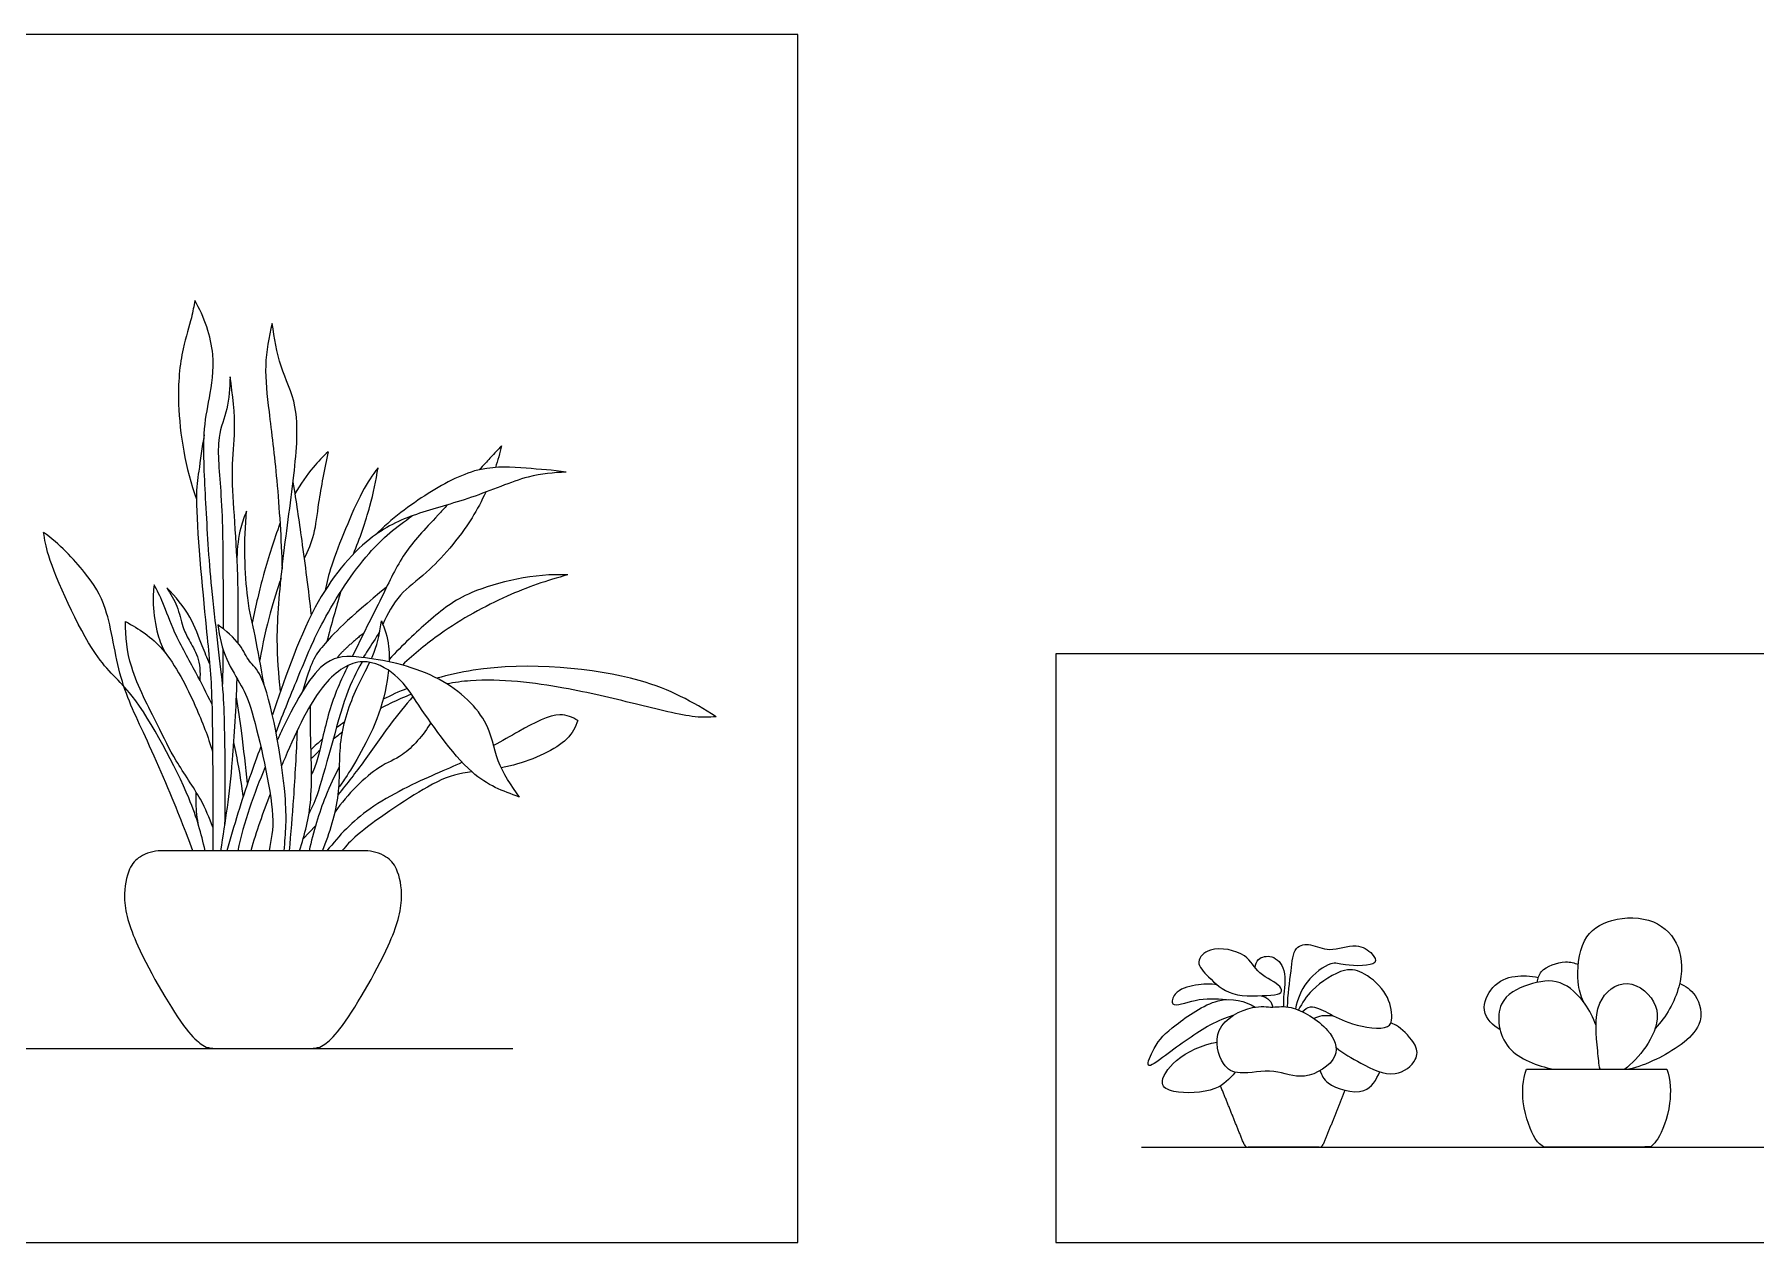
# Model space of a CAD drawing. Header units: millimetres. Extents: x 0.2 to 27.9, y 0.2 to 5.6.
# Drawn here: x 19.349 to 22.172, y 2.713 to 4.694 of the extents above; entities that cross this region are included whole.
import ezdxf

# ---------------------------------------------------------------- set-up
doc = ezdxf.new("R2010")
doc.units = ezdxf.units.MM
for name, color, linetype, true_color in [('AG-DIAGRAM', 7, 'Continuous', 0xfecc66), ('AG-PLANTS', 7, 'Continuous', 0x66ccff), ('X-VPRT', 6, 'Continuous', 0xff00ff)]:
    doc.layers.add(name, color=color, linetype=linetype, true_color=true_color)

msp = doc.modelspace()

# ---------------------------------------------------------------- linework, layer by layer
at = {"layer": 'AG-DIAGRAM'}
for p, q in [((16.8529, 3.0313), (20.1337, 3.0313)), ((21.1648, 2.8695), (23.8314, 2.8695))]:
    msp.add_line(p, q, dxfattribs=at)
at = {"layer": 'AG-PLANTS'}
msp.add_line((19.8099, 3.3963), (19.7896, 3.375), dxfattribs=at)
for points in [[(19.8915, 3.3556), (19.5563, 3.3556)], [(19.648, 3.0313), (19.7998, 3.0313)]]:
    msp.add_lwpolyline(points, dxfattribs=at)
for centre, start, end in [((21.3401, 2.8767), 201.9291, 270), ((21.4563, 2.8767), 270, 338.0709)]:
    msp.add_arc(centre, 0.00728, start, end, dxfattribs=at)
for points, knots in [([(19.6118, 4.2582), (19.6103, 4.2487), (19.6072, 4.2287), (19.5896, 4.1756), (19.5799, 4.0849), (19.5965, 3.9818), (19.6145, 3.9323)], [0, 0, 0, 0, 0.307521, 0.723222, 1.27132, 1.991591, 1.991591, 1.991591, 1.991591]), ([(19.6613, 3.3977), (19.6629, 3.4532), (19.6607, 3.5668), (19.6591, 3.6267), (19.6372, 3.7917), (19.6306, 3.9197), (19.6239, 4.0383), (19.6362, 4.0975), (19.6482, 4.1709), (19.6276, 4.2312), (19.6118, 4.2582)], [0, 0, 0, 0, 0.739291, 1.200506, 1.920896, 2.598083, 3.208509, 3.650814, 4.134414, 4.688627, 4.688627, 4.688627, 4.688627]), ([(19.7391, 4.2203), (19.7331, 4.1979), (19.7248, 4.1505), (19.7339, 4.0735), (19.748, 3.9609), (19.7536, 3.8666), (19.7552, 3.8182)], [0, 0, 0, 0, 0.477575, 0.97721, 1.587024, 2.276918, 2.276918, 2.276918, 2.276918]), ([(19.7528, 3.6174), (19.7494, 3.6454), (19.7445, 3.7033), (19.7547, 3.8279), (19.7755, 3.9678), (19.7848, 4.0837), (19.7501, 4.1481), (19.7425, 4.1966), (19.7391, 4.2203)], [0, 0, 0, 0, 0.527286, 1.165345, 1.859624, 2.466756, 2.945991, 3.430823, 3.430823, 3.430823, 3.430823]), ([(19.6697, 4.1326), (19.6694, 4.1151), (19.6674, 4.0788), (19.6454, 4.0326), (19.6576, 3.9332), (19.6582, 3.8224), (19.6584, 3.7456), (19.6583, 3.7198)], [0, 0, 0, 0, 0.414445, 0.813985, 1.372909, 2.055924, 2.396778, 2.396778, 2.396778, 2.396778]), ([(19.683, 3.6962), (19.6836, 3.7339), (19.6831, 3.8516), (19.669, 3.9763), (19.6803, 4.0439), (19.6745, 4.104), (19.6697, 4.1326)], [1.343117, 1.343117, 1.343117, 1.343117, 1.696625, 2.45413, 2.917536, 3.451992, 3.451992, 3.451992, 3.451992]), ([(19.6274, 4.0377), (19.6237, 4.018), (19.6185, 3.9748), (19.6104, 3.9333), (19.6312, 3.7105), (19.6417, 3.6198), (19.6412, 3.4219), (19.6414, 3.3785), (19.6413, 3.3556)], [0, 0, 0, 0, 0.443525, 0.833042, 1.664122, 2.274619, 3.053543, 3.528081, 3.528081, 3.528081, 3.528081]), ([(19.8307, 4.01), (19.8221, 4.002), (19.8054, 3.9852), (19.7847, 3.9563), (19.776, 3.9409)], [0, 0, 0, 0, 0.340612, 0.7576038, 0.7576038, 0.7576038, 0.7576038]), ([(19.8307, 4.01), (19.825, 3.9823), (19.8139, 3.9279), (19.8092, 3.8748), (19.7976, 3.8474), (19.7913, 3.8348)], [0, 0, 0, 0, 0.527717, 0.945019, 1.317277, 1.317277, 1.317277, 1.317277]), ([(20.1152, 4.0198), (20.1088, 4.013), (20.1023, 4.0063), (20.0854, 3.9878), (20.0787, 3.9804)], [0, 0, 0, 0, 0.3037593, 0.4668775, 0.4668775, 0.4668775, 0.4668775]), ([(19.9126, 3.9838), (19.9031, 3.9706), (19.8843, 3.9473), (19.8338, 3.8226), (19.8289, 3.7966), (19.8256, 3.7826)], [0, 0, 0, 0, 0.400075, 1.049452, 1.425366, 1.425366, 1.425366, 1.425366]), ([(19.8721, 3.8422), (19.8828, 3.8677), (19.9005, 3.9202), (19.9092, 3.9625), (19.9126, 3.9838)], [0, 0, 0, 0, 0.5215939, 0.9822582, 0.9822582, 0.9822582, 0.9822582]), ([(20.2212, 3.9766), (20.1995, 3.9799), (20.1552, 3.9828), (20.0789, 3.9886), (19.9921, 3.9432), (19.9342, 3.8997), (19.9083, 3.8737)], [0, 0, 0, 0, 0.465191, 0.957286, 1.516418, 2.117658, 2.117658, 2.117658, 2.117658]), ([(20.2212, 3.9766), (20.2003, 3.9756), (20.1572, 3.9728), (20.0657, 3.932), (19.9743, 3.9101), (19.8918, 3.8712), (19.7989, 3.7593), (19.7574, 3.63), (19.7392, 3.5784)], [0, 0, 0, 0, 0.454169, 1.02346, 1.580548, 2.113674, 2.798935, 3.588504, 3.588504, 3.588504, 3.588504]), ([(19.773, 3.9599), (19.7781, 3.928), (19.7877, 3.8643), (19.7982, 3.7829), (19.8028, 3.7421)], [0, 0, 0, 0, 0.563144, 1.198882, 1.198882, 1.198882, 1.198882]), ([(20.0893, 3.9439), (20.0827, 3.9295), (20.056, 3.8792), (19.9959, 3.811), (19.9472, 3.7789), (19.9276, 3.7439), (19.9204, 3.7267)], [0.407262, 0.407262, 0.407262, 0.407262, 0.647095, 1.264291, 1.698253, 2.126684, 2.126684, 2.126684, 2.126684]), ([(19.697, 3.9128), (19.6931, 3.9039), (19.686, 3.8857), (19.681, 3.8527), (19.6811, 3.8361)], [0, 0, 0, 0, 0.3087305, 0.7121351, 0.7121351, 0.7121351, 0.7121351]), ([(19.7255, 3.6284), (19.7207, 3.655), (19.7114, 3.7104), (19.6954, 3.7699), (19.6919, 3.8656), (19.697, 3.9128)], [0, 0, 0, 0, 0.515058, 0.972541, 1.655491, 1.655491, 1.655491, 1.655491]), ([(19.7452, 3.5496), (19.7571, 3.5817), (19.784, 3.6465), (19.8196, 3.7334), (19.8938, 3.848), (19.9429, 3.8869), (19.9685, 3.9048)], [0, 0, 0, 0, 0.580673, 1.143741, 1.804266, 2.359295, 2.359295, 2.359295, 2.359295]), ([(20.0265, 3.923), (20.0213, 3.9173), (19.9915, 3.885), (19.9539, 3.8466), (19.9184, 3.7695), (19.8857, 3.7066), (19.8703, 3.674)], [0.836617, 0.836617, 0.836617, 0.836617, 0.945602, 1.471036, 1.987326, 2.583165, 2.583165, 2.583165, 2.583165]), ([(19.629, 3.3556), (19.6219, 3.385), (19.6086, 3.4401), (19.5126, 3.6218), (19.4454, 3.6635), (19.3677, 3.8398), (19.3663, 3.8648), (19.364, 3.8777)], [0, 0, 0, 0, 0.545787, 1.337735, 1.887202, 2.650426, 3.010242, 3.010242, 3.010242, 3.010242]), ([(19.6085, 3.3556), (19.6024, 3.3724), (19.5902, 3.406), (19.5337, 3.5408), (19.4859, 3.6332), (19.4717, 3.7542), (19.4337, 3.8126), (19.3895, 3.8595), (19.364, 3.8777)], [0, 0, 0, 0, 0.419652, 1.100135, 1.708354, 2.321611, 2.799448, 3.354554, 3.354554, 3.354554, 3.354554]), ([(19.7517, 3.8923), (19.7416, 3.8647), (19.7269, 3.821), (19.7118, 3.7571), (19.7062, 3.7292)], [0, 0, 0, 0, 0.5382494, 0.9428811, 0.9428811, 0.9428811, 0.9428811]), ([(19.5452, 3.792), (19.5439, 3.7812), (19.5423, 3.7599), (19.5495, 3.7095), (19.5587, 3.6897), (19.5637, 3.6799)], [0, 0, 0, 0, 0.327207, 0.729714, 1.059442, 1.059442, 1.059442, 1.059442]), ([(19.6399, 3.5968), (19.6312, 3.6139), (19.6143, 3.6479), (19.5778, 3.7115), (19.561, 3.7619), (19.5502, 3.7822), (19.5452, 3.792)], [0, 0, 0, 0, 0.434628, 0.926692, 1.343051, 1.67191, 1.67191, 1.67191, 1.67191]), ([(19.5659, 3.7867), (19.5724, 3.7773), (19.5842, 3.7578), (19.5915, 3.7231), (19.6019, 3.7008), (19.619, 3.6744), (19.6212, 3.6483), (19.6201, 3.6355)], [0, 0, 0, 0, 0.335539, 0.672913, 0.955947, 1.272213, 1.627716, 1.627716, 1.627716, 1.627716]), ([(19.6364, 3.6618), (19.6323, 3.6719), (19.6233, 3.6922), (19.6061, 3.7414), (19.5805, 3.7726), (19.5659, 3.7867)], [0, 0, 0, 0, 0.327375, 0.736677, 1.183739, 1.183739, 1.183739, 1.183739]), ([(19.7535, 3.8024), (19.7468, 3.7836), (19.7356, 3.7496), (19.7232, 3.695), (19.7185, 3.6681)], [0, 0, 0, 0, 0.4432826, 0.9042326, 0.9042326, 0.9042326, 0.9042326]), ([(20.2238, 3.808), (20.1705, 3.8111), (20.0609, 3.786), (20.003, 3.7394), (19.952, 3.6926), (19.9307, 3.6695)], [0, 0, 0, 0, 0.724852, 1.255887, 1.702204, 1.702204, 1.702204, 1.702204]), ([(20.2238, 3.808), (20.1897, 3.799), (20.1223, 3.7757), (20.0267, 3.7235), (19.972, 3.6785), (19.9525, 3.6602)], [0, 0, 0, 0, 0.588697, 1.231559, 1.625025, 1.625025, 1.625025, 1.625025]), ([(19.8512, 3.7803), (19.8474, 3.7672), (19.8399, 3.7411), (19.8323, 3.7129), (19.8286, 3.6988)], [0, 0, 0, 0, 0.3656261, 0.7447315, 0.7447315, 0.7447315, 0.7447315]), ([(19.4982, 3.7315), (19.5206, 3.7195), (19.5651, 3.6913), (19.6149, 3.5923), (19.6335, 3.5432), (19.6412, 3.5173)], [0, 0, 0, 0, 0.500834, 1.093066, 1.607873, 1.607873, 1.607873, 1.607873]), ([(19.6414, 3.3942), (19.6355, 3.4098), (19.6235, 3.441), (19.5785, 3.5043), (19.5517, 3.5617), (19.502, 3.656), (19.4986, 3.7063), (19.4982, 3.7315)], [0, 0, 0, 0, 0.405573, 0.900046, 1.368498, 1.950348, 2.448343, 2.448343, 2.448343, 2.448343]), ([(19.9017, 3.6707), (19.9033, 3.6743), (19.9118, 3.6946), (19.9157, 3.7153), (19.918, 3.7327)], [2.0187485, 2.0187485, 2.0187485, 2.0187485, 2.1063197, 2.5220235, 2.5220235, 2.5220235, 2.5220235]), ([(19.918, 3.7327), (19.9235, 3.7191), (19.9301, 3.7025), (19.9309, 3.6746), (19.9306, 3.6655)], [0, 0, 0, 0, 0.3800537, 0.5425012, 0.5425012, 0.5425012, 0.5425012]), ([(19.6495, 3.726), (19.6521, 3.7068), (19.6611, 3.6695), (19.6906, 3.6245), (19.7082, 3.584), (19.7478, 3.4104), (19.7371, 3.3749), (19.7338, 3.3556)], [0, 0, 0, 0, 0.436526, 0.839866, 1.236932, 1.985939, 2.424875, 2.424875, 2.424875, 2.424875]), ([(19.7585, 3.3556), (19.761, 3.3859), (19.7669, 3.4379), (19.7302, 3.6447), (19.7008, 3.6636), (19.6872, 3.6958), (19.663, 3.7171), (19.6495, 3.726)], [0, 0, 0, 0, 0.546938, 1.353022, 1.675431, 1.997262, 2.39584, 2.39584, 2.39584, 2.39584]), ([(19.9152, 3.7147), (19.9089, 3.7046), (19.896, 3.6845), (19.8906, 3.6765), (19.8879, 3.6725)], [0, 0, 0, 0, 0.3423104, 0.5603057, 0.5603057, 0.5603057, 0.5603057]), ([(20.1444, 3.4438), (20.1311, 3.4624), (20.1046, 3.5021), (20.0958, 3.5741), (20.0101, 3.651), (19.8874, 3.6756), (19.8185, 3.6748), (19.7765, 3.5985), (19.7505, 3.544), (19.7474, 3.5375)], [0, 0, 0, 0, 0.475138, 0.9494, 1.548249, 2.187047, 2.624683, 3.273179, 3.359929, 3.359929, 3.359929, 3.359929]), ([(20.1444, 3.4438), (20.1168, 3.4537), (20.0612, 3.4732), (19.9749, 3.6011), (19.9458, 3.6446), (19.8849, 3.6783), (19.8144, 3.6305), (19.7775, 3.5493), (19.7562, 3.4992), (19.7543, 3.4948)], [0, 0, 0, 0, 0.53729, 1.232789, 1.659561, 2.092665, 2.579954, 3.250617, 3.315823, 3.315823, 3.315823, 3.315823]), ([(19.8863, 3.6657), (19.8768, 3.6472), (19.8573, 3.6164), (19.8151, 3.444), (19.8038, 3.4265), (19.7992, 3.4163)], [0, 0, 0, 0, 0.452758, 1.196465, 1.528864, 1.528864, 1.528864, 1.528864]), ([(19.8638, 3.6599), (19.8515, 3.6352), (19.8301, 3.5882), (19.815, 3.5048), (19.8068, 3.4886), (19.8035, 3.4807)], [0, 0, 0, 0, 0.520974, 1.036504, 1.327754, 1.327754, 1.327754, 1.327754]), ([(19.8213, 3.3556), (19.8334, 3.3852), (19.8537, 3.4474), (19.8453, 3.536), (19.8723, 3.6149), (19.8926, 3.6514), (19.8989, 3.6648)], [0, 0, 0, 0, 0.560868, 1.100033, 1.642662, 1.969645, 1.969645, 1.969645, 1.969645]), ([(19.9297, 3.6516), (19.9277, 3.6298), (19.9138, 3.5623), (19.8603, 3.4761), (19.8521, 3.4649), (19.8484, 3.4597)], [0.62214, 0.62214, 0.62214, 0.62214, 0.985246, 1.60677, 1.856605, 1.856605, 1.856605, 1.856605]), ([(20.467, 3.5754), (20.4277, 3.6002), (20.3453, 3.648), (20.1344, 3.6681), (20.0279, 3.6439), (20.0091, 3.6386)], [0, 0, 0, 0, 0.67572, 1.622261, 1.838853, 1.838853, 1.838853, 1.838853]), ([(19.6546, 3.3556), (19.6627, 3.4051), (19.673, 3.4723), (19.6798, 3.5897), (19.6815, 3.6379)], [0, 0, 0, 0, 0.702895, 1.160263, 1.160263, 1.160263, 1.160263]), ([(20.467, 3.5754), (20.4555, 3.5748), (20.4313, 3.5724), (20.3278, 3.5982), (20.2188, 3.6247), (20.0991, 3.6401), (20.038, 3.6317), (20.0254, 3.6293)], [0, 0, 0, 0, 0.335624, 0.910453, 1.537101, 2.247378, 2.435633, 2.435633, 2.435633, 2.435633]), ([(19.6984, 3.4657), (19.6957, 3.4934), (19.6892, 3.5487), (19.6834, 3.5881), (19.6803, 3.6078)], [0, 0, 0, 0, 0.523572, 0.9663615, 0.9663615, 0.9663615, 0.9663615]), ([(19.7837, 3.3556), (19.7924, 3.3831), (19.8074, 3.4361), (19.8007, 3.5514), (19.8018, 3.5802), (19.8018, 3.5947)], [0, 0, 0, 0, 0.532853, 1.136683, 1.51389, 1.51389, 1.51389, 1.51389]), ([(19.9698, 3.6087), (19.9571, 3.5938), (19.9319, 3.5637), (19.8903, 3.5024), (19.8619, 3.4661), (19.8474, 3.4479)], [0, 0, 0, 0, 0.439361, 0.93003, 1.409344, 1.409344, 1.409344, 1.409344]), ([(19.9674, 3.6123), (19.9558, 3.6079), (19.9389, 3.6004), (19.922, 3.5918), (19.9167, 3.589)], [2.7342405, 2.7342405, 2.7342405, 2.7342405, 2.9166285, 3.0007864, 3.0007864, 3.0007864, 3.0007864]), ([(19.9992, 3.5657), (19.9874, 3.5456), (19.9539, 3.508), (19.9118, 3.497), (19.8614, 3.4478), (19.8424, 3.4197)], [0, 0, 0, 0, 0.479459, 0.859762, 1.437605, 1.437605, 1.437605, 1.437605]), ([(20.2404, 3.5694), (20.2313, 3.5742), (20.2091, 3.5866), (20.1559, 3.5586), (20.1156, 3.5356), (20.1021, 3.5281)], [0, 0, 0, 0, 0.317932, 0.80749, 1.069618, 1.069618, 1.069618, 1.069618]), ([(20.2404, 3.5694), (20.2357, 3.5584), (20.2267, 3.5326), (20.161, 3.5016), (20.1213, 3.493), (20.1148, 3.4917)], [0, 0, 0, 0, 0.343805, 0.907298, 1.021126, 1.021126, 1.021126, 1.021126]), ([(19.6915, 3.4448), (19.6894, 3.4608), (19.6845, 3.4926), (19.679, 3.5199), (19.6761, 3.5334)], [0, 0, 0, 0, 0.39815, 0.7678692, 0.7678692, 0.7678692, 0.7678692]), ([(19.7798, 3.5527), (19.7783, 3.516), (19.7742, 3.4426), (19.7694, 3.3846), (19.7667, 3.3556)], [0, 0, 0, 0, 0.601332, 1.136594, 1.136594, 1.136594, 1.136594]), ([(19.7203, 3.5265), (19.714, 3.5097), (19.6954, 3.4596), (19.6759, 3.396), (19.6643, 3.3556)], [3.8810996, 3.8810996, 3.8810996, 3.8810996, 4.1862545, 4.8297332, 4.8297332, 4.8297332, 4.8297332]), ([(19.8495, 3.4937), (19.8408, 3.4776), (19.8245, 3.4448), (19.8058, 3.3858), (19.7997, 3.3556)], [0, 0, 0, 0, 0.4242863, 0.974785, 0.974785, 0.974785, 0.974785]), ([(20.0507, 3.5007), (20.0364, 3.4939), (20.002, 3.4802), (19.8924, 3.4287), (19.8493, 3.3812), (19.8288, 3.3556)], [1.440981, 1.440981, 1.440981, 1.440981, 1.804475, 2.435208, 3.004118, 3.004118, 3.004118, 3.004118]), ([(20.0667, 3.485), (20.0615, 3.4844), (20.0358, 3.4807), (19.9949, 3.4651), (19.8751, 3.3835), (19.8614, 3.3646), (19.8533, 3.3556)], [1.323521, 1.323521, 1.323521, 1.323521, 1.432231, 1.885518, 2.56112, 2.906396, 2.906396, 2.906396, 2.906396]), ([(19.6185, 3.3959), (19.6159, 3.4081), (19.6135, 3.4331), (19.614, 3.4454), (19.6144, 3.4515)], [0, 0, 0, 0, 0.3507545, 0.5960575, 0.5960575, 0.5960575, 0.5960575]), ([(19.5563, 3.3556), (19.5447, 3.3555), (19.5208, 3.3482), (19.502, 3.3263), (19.4919, 3.2738), (19.5132, 3.1997), (19.5923, 3.0629), (19.6218, 3.0388), (19.6317, 3.0324), (19.6445, 3.0313), (19.648, 3.0313)], [7.930396, 7.930396, 7.930396, 7.930396, 8.268577, 8.566833, 8.961338, 9.479743, 10.199171, 10.54559, 10.766504, 10.954075, 10.954075, 10.954075, 10.954075]), ([(19.7998, 3.0313), (19.8033, 3.0313), (19.8161, 3.0324), (19.826, 3.0388), (19.8555, 3.0629), (19.9346, 3.1997), (19.9558, 3.2738), (19.9458, 3.3263), (19.9269, 3.3482), (19.9031, 3.3555), (19.8915, 3.3556)], [3.807146, 3.807146, 3.807146, 3.807146, 3.994716, 4.215631, 4.562049, 5.281478, 5.799882, 6.194388, 6.492643, 6.830825, 6.830825, 6.830825, 6.830825]), ([(21.8899, 3.1079), (21.8857, 3.1183), (21.8782, 3.1396), (21.8831, 3.2146), (21.935, 3.2472), (22.0082, 3.2475), (22.053, 3.1997), (22.0522, 3.1303), (22.0259, 3.0832), (22.0077, 3.0644)], [0, 0, 0, 0, 0.461946, 1.118214, 1.71261, 2.367747, 2.971047, 3.610059, 4.313982, 4.313982, 4.313982, 4.313982]), ([(21.3938, 3.1233), (21.3917, 3.1201), (21.3742, 3.119), (21.3115, 3.1136), (21.2768, 3.1466), (21.2512, 3.1732), (21.2782, 3.2008), (21.3395, 3.1894), (21.3539, 3.1525), (21.3939, 3.1372), (21.3953, 3.1256), (21.3938, 3.1233)], [0, 0, 0, 0, 0.284901, 0.827211, 1.296107, 1.652119, 2.000098, 2.515479, 2.923626, 3.349161, 3.550341, 3.550341, 3.550341, 3.550341]), ([(21.4046, 3.0997), (21.4048, 3.1195), (21.4109, 3.1561), (21.4139, 3.1999), (21.4443, 3.2043), (21.4732, 3.1876), (21.5167, 3.2063), (21.5432, 3.1894), (21.5561, 3.1657), (21.4958, 3.1668), (21.4761, 3.1759), (21.4319, 3.142), (21.421, 3.1123), (21.4175, 3.0966)], [0, 0, 0, 0, 0.498341, 0.897163, 1.230694, 1.618312, 2.071971, 2.442891, 2.687153, 3.16446, 3.50177, 3.971128, 4.423246, 4.423246, 4.423246, 4.423246]), ([(21.3512, 3.1642), (21.3521, 3.1691), (21.355, 3.1806), (21.3806, 3.186), (21.4046, 3.1617), (21.3971, 3.1158), (21.3981, 3.1054), (21.398, 3.1001)], [0, 0, 0, 0, 0.250555, 0.570656, 0.933867, 1.359725, 1.618109, 1.618109, 1.618109, 1.618109]), ([(21.4288, 3.0918), (21.4327, 3.0954), (21.4424, 3.1041), (21.4734, 3.0889), (21.5072, 3.0697), (21.5711, 3.0599), (21.5776, 3.0831), (21.5698, 3.1237), (21.5317, 3.1562), (21.4977, 3.1663), (21.4422, 3.1291), (21.4288, 3.1066), (21.4225, 3.0946)], [0, 0, 0, 0, 0.267642, 0.641015, 1.093846, 1.614278, 1.87937, 2.283733, 2.748602, 3.145324, 3.676904, 4.093645, 4.093645, 4.093645, 4.093645]), ([(21.8142, 3.1399), (21.8154, 3.1462), (21.8173, 3.1612), (21.8565, 3.1768), (21.8752, 3.1719), (21.8814, 3.1691)], [0, 0, 0, 0, 0.347727, 0.864128, 1.152985, 1.152985, 1.152985, 1.152985]), ([(21.2895, 3.1355), (21.2777, 3.1377), (21.2546, 3.1371), (21.2191, 3.1267), (21.2103, 3.0956), (21.2576, 3.1152), (21.2867, 3.113), (21.3046, 3.1117)], [0, 0, 0, 0, 0.411111, 0.820985, 1.084219, 1.502151, 1.989517, 1.989517, 1.989517, 1.989517]), ([(21.7534, 3.0618), (21.7427, 3.0685), (21.718, 3.089), (21.7406, 3.1386), (21.7757, 3.1522), (21.8033, 3.1505), (21.8159, 3.1479)], [0.405368, 0.405368, 0.405368, 0.405368, 0.958696, 1.42592, 1.970167, 2.463638, 2.463638, 2.463638, 2.463638]), ([(21.9106, 3.0691), (21.9063, 3.0821), (21.8941, 3.1064), (21.8536, 3.1477), (21.7992, 3.1387), (21.743, 3.111), (21.7548, 3.0227), (21.8147, 3.0032), (21.8405, 2.9975)], [0, 0, 0, 0, 0.508561, 1.082975, 1.654067, 2.240612, 2.914143, 3.582484, 3.582484, 3.582484, 3.582484]), ([(21.9172, 2.9975), (21.9152, 3.0052), (21.913, 3.0393), (21.9037, 3.1079), (21.9619, 3.1535), (22.021, 3.103), (22.0032, 3.0439), (21.9749, 3.0119), (21.9606, 2.9997), (21.9578, 2.9975)], [0.18951, 0.18951, 0.18951, 0.18951, 0.509222, 1.211168, 1.802738, 2.414272, 3.005465, 3.584059, 3.727333, 3.727333, 3.727333, 3.727333]), ([(22.0478, 3.1383), (22.0576, 3.1338), (22.077, 3.1212), (22.0938, 3.0624), (22.0129, 3.0127), (21.9794, 3.0009), (21.9647, 2.9975)], [0, 0, 0, 0, 0.451529, 1.001664, 1.753776, 2.250169, 2.250169, 2.250169, 2.250169]), ([(21.3149, 3.0853), (21.3021, 3.0809), (21.2764, 3.0723), (21.2095, 3.0245), (21.1676, 2.9924), (21.1892, 3.042), (21.2111, 3.0637), (21.2927, 3.1221), (21.3347, 3.109), (21.3517, 3.0994)], [0, 0, 0, 0, 0.434925, 1.068252, 1.453863, 1.819614, 2.38662, 2.919061, 3.43801, 3.43801, 3.43801, 3.43801]), ([(21.3614, 3.118), (21.3664, 3.1169), (21.376, 3.1113), (21.3794, 3.1033), (21.3805, 3.0994)], [0, 0, 0, 0, 0.2677931, 0.4965236, 0.4965236, 0.4965236, 0.4965236]), ([(21.3805, 3.0994), (21.3709, 3.0993), (21.3472, 3.1043), (21.2782, 3.0699), (21.2952, 3.0014), (21.3266, 2.9867), (21.3844, 3.0005), (21.4297, 2.9753), (21.495, 3.0146), (21.4741, 3.0672), (21.4117, 3.1045), (21.3896, 3.0994), (21.3805, 3.0994)], [0, 0, 0, 0, 0.39661, 0.945787, 1.424718, 1.803542, 2.31568, 2.80437, 3.326595, 3.755386, 4.322984, 4.699039, 4.699039, 4.699039, 4.699039]), ([(21.4477, 3.0807), (21.4521, 3.0829), (21.4613, 3.0863), (21.4747, 3.086), (21.4811, 3.0844)], [0, 0, 0, 0, 0.2602213, 0.5645091, 0.5645091, 0.5645091, 0.5645091]), ([(21.4842, 3.0331), (21.4968, 3.0229), (21.5233, 3.0074), (21.58, 2.9792), (21.6183, 3.0106), (21.6178, 3.0385), (21.5869, 3.0685), (21.5784, 3.0716), (21.5741, 3.0734)], [0, 0, 0, 0, 0.468094, 0.99292, 1.421287, 1.734327, 2.158391, 2.413591, 2.413591, 2.413591, 2.413591]), ([(21.3187, 2.9926), (21.3092, 2.9814), (21.2888, 2.959), (21.2198, 2.9565), (21.1907, 2.9727), (21.2184, 3.0161), (21.2644, 3.0378), (21.289, 3.0419)], [0, 0, 0, 0, 0.440801, 1.00356, 1.32745, 1.763793, 2.264925, 2.264925, 2.264925, 2.264925]), ([(21.4577, 2.9948), (21.4611, 2.9875), (21.4666, 2.9704), (21.535, 2.9498), (21.55, 2.9806), (21.556, 2.9932)], [0, 0, 0, 0, 0.321858, 0.852203, 1.27582, 1.27582, 1.27582, 1.27582]), ([(21.7963, 2.9975), (21.7899, 2.9796), (21.7885, 2.9313), (21.8083, 2.8847), (21.8171, 2.8752), (21.8254, 2.8695), (21.836, 2.8695), (21.892, 2.8695), (21.9624, 2.8695), (21.9747, 2.8695), (21.987, 2.8695), (22.0012, 2.8708), (22.0059, 2.8752), (22.0147, 2.8847), (22.0345, 2.9313), (22.0331, 2.9796), (22.0267, 2.9975), (22.0053, 2.9975), (21.9839, 2.9975), (21.9624, 2.9975), (21.8392, 2.9975), (21.8177, 2.9975), (21.7963, 2.9975)], [0, 0, 0, 0, 0.423892, 1.089307, 1.414772, 1.414772, 1.414772, 1.627901, 1.627901, 1.627901, 1.863643, 1.863643, 1.863643, 2.166497, 2.831919, 3.301111, 3.301111, 3.301111, 3.673144, 3.673144, 3.673144, 4.045176, 4.045176, 4.045176, 4.045176])]:
    msp.add_open_spline(points, degree=3, knots=knots, dxfattribs=at)
for points, degree in [([(20.1152, 4.0198), (20.1123, 4.0078), (20.109, 3.9959), (20.1051, 3.9842)], 3), ([(19.9265, 3.788), (19.8626, 3.7359), (19.8132, 3.6838), (19.8029, 3.6657), (19.7886, 3.6169)], 3), ([(19.8893, 3.7129), (19.855, 3.6853), (19.8453, 3.6717)], 2), ([(19.6581, 3.6867), (19.658, 3.6674), (19.6577, 3.6481), (19.6573, 3.629)], 3), ([(19.9606, 3.6219), (19.9466, 3.6164), (19.9335, 3.6104), (19.9212, 3.6043)], 3), ([(19.8579, 3.5671), (19.8531, 3.5638), (19.8485, 3.5605), (19.8441, 3.5571)], 3), ([(19.8211, 3.5385), (19.8149, 3.5331), (19.8089, 3.5276), (19.8027, 3.5218)], 3), ([(19.854, 3.5499), (19.8488, 3.5461), (19.8438, 3.5423), (19.8388, 3.5384)], 3), ([(19.8168, 3.52), (19.8121, 3.5158), (19.8076, 3.5115), (19.8031, 3.5071)], 3), ([(19.7275, 3.4931), (19.7088, 3.449), (19.6923, 3.4022), (19.6823, 3.3556)], 3), ([(19.7356, 3.4487), (19.7236, 3.4181), (19.7127, 3.3871), (19.7038, 3.3556)], 3), ([(21.3333, 2.874), (21.314, 2.9221), (21.2946, 2.9703)], 2), ([(21.4988, 2.9629), (21.4809, 2.9184), (21.463, 2.874)], 2), ([(21.3982, 2.8695), (21.3691, 2.8695), (21.3401, 2.8695)], 2), ([(21.4563, 2.8695), (21.4272, 2.8695), (21.3982, 2.8695)], 2)]:
    msp.add_open_spline(points, degree=degree, dxfattribs=at)
at = {"layer": 'X-VPRT'}
for points in [[(16.6386, 4.6944), (16.6386, 2.7132), (20.601, 2.7132), (20.601, 4.6944)], [(21.0247, 3.6784), (21.0247, 2.7132), (23.9711, 2.7132), (23.9711, 3.6784)]]:
    msp.add_lwpolyline(points, close=True, dxfattribs=at)

doc.saveas('drawing.dxf')
